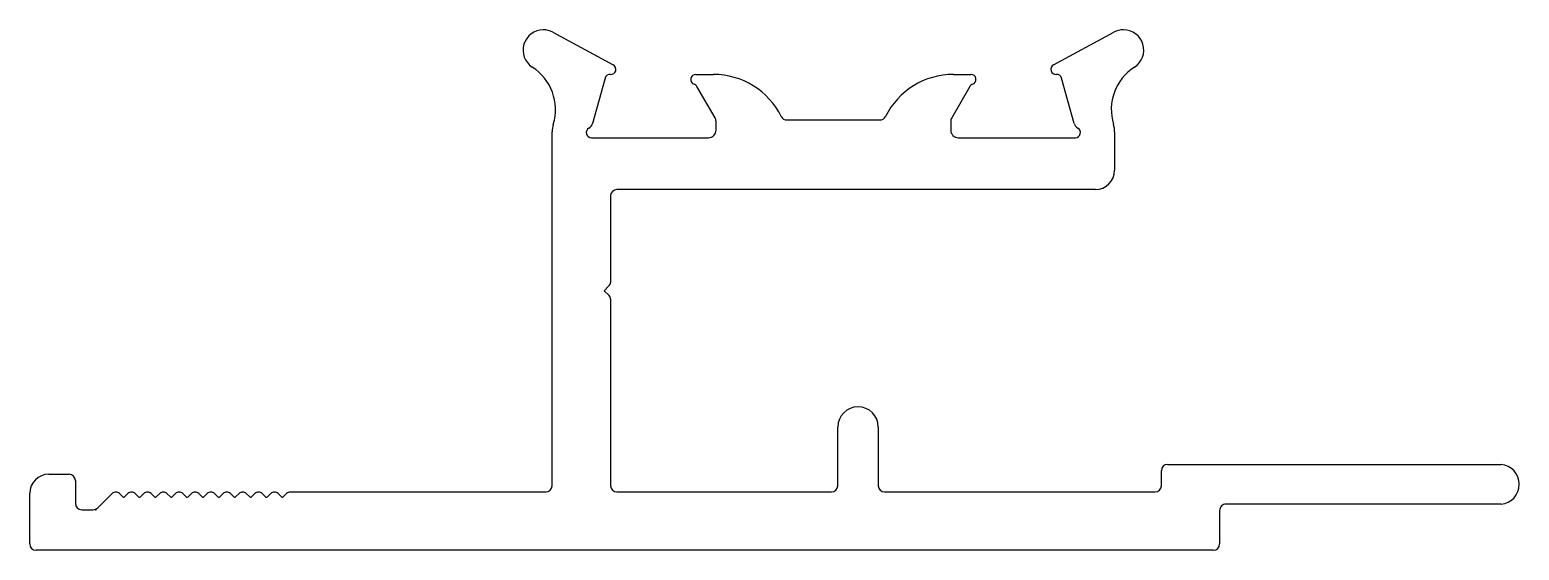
# Model space of a CAD drawing. Header units: inches. Extents: x -26.7 to 32.1, y 1.1 to 21.7.
import ezdxf

# ---------------------------------------------------------------- set-up
doc = ezdxf.new("R2010")
doc.units = ezdxf.units.IN
doc.header["$MEASUREMENT"] = 0
doc.layers.add('1', color=7, linetype='Continuous')
doc.layers.add('CLIP', color=7, linetype='Continuous')

msp = doc.modelspace()

# ---------------------------------------------------------------- linework, layer by layer
at = {"layer": '1', "color": 5, "linetype": 'Continuous'}
for centre, radius, start, end in [((15.396, 16.118), 0.762, 270, 360), ((6.023, 5.971), 0.8, 90, 180), ((6.023, 5.971), 0.8, 0, 90)]:
    msp.add_arc(centre, radius, start, end, dxfattribs=at)
at = {"layer": '1', "color": 5}
msp.add_point((-24.087, 2.706), dxfattribs=at)
at = {"layer": 'CLIP', "color": 5, "linetype": 'Continuous'}
for p, q in [((-6.032, 21.573), (-3.648, 20.282)), ((13.744, 20.282), (16.128, 21.573)), ((-3.969, 19.76), (-4.462, 17.966)), ((-0.387, 19.906), (0.306, 19.906)), ((0.373, 18.19), (-0.341, 19.427)), ((10.437, 19.427), (9.723, 18.19)), ((9.79, 19.906), (10.483, 19.906)), ((14.558, 17.966), (14.065, 19.76)), ((7.105, 18.244), (7.105, 18.244)), ((0.413, 17.706), (0.413, 18.04)), ((3.214, 18.106), (6.881, 18.106)), ((9.683, 18.04), (9.683, 17.706)), ((-6.062, 3.656), (-6.062, 17.637)), ((-4.513, 17.406), (0.113, 17.406)), ((9.983, 17.406), (14.609, 17.406)), ((16.158, 17.637), (16.158, 16.118)), ((15.396, 15.356), (-3.507, 15.356)), ((-3.757, 15.106), (-3.757, 11.69)), ((-3.817, 11.546), (-4.007, 11.356)), ((-4.007, 11.356), (-4.005, 11.356)), ((-4.005, 11.356), (-3.815, 11.165)), ((-3.755, 11.021), (-3.755, 3.656)), ((5.223, 3.656), (5.223, 5.971)), ((6.823, 5.971), (6.823, 3.656)), ((18.006, 3.656), (18.006, 4.246)), ((18.256, 4.496), (31.427, 4.496)), ((-25.947, 4.106), (-25.147, 4.106)), ((-24.897, 3.856), (-24.897, 2.956)), ((-26.697, 1.356), (-26.697, 3.356)), ((-24.014, 2.779), (-23.447, 3.346)), ((-23.159, 3.346), (-23.025, 3.212)), ((-22.954, 3.212), (-22.82, 3.346)), ((-22.533, 3.346), (-22.398, 3.212)), ((-22.327, 3.212), (-22.193, 3.346)), ((-21.906, 3.346), (-21.771, 3.212)), ((-21.701, 3.212), (-21.566, 3.346)), ((-21.279, 3.346), (-21.144, 3.212)), ((-21.074, 3.212), (-20.939, 3.346)), ((-20.652, 3.346), (-20.517, 3.212)), ((-20.447, 3.212), (-20.312, 3.346)), ((-20.025, 3.346), (-19.89, 3.212)), ((-19.82, 3.212), (-19.685, 3.346)), ((-19.398, 3.346), (-19.264, 3.212)), ((-19.193, 3.212), (-19.058, 3.346)), ((-18.771, 3.346), (-18.637, 3.212)), ((-18.566, 3.212), (-18.432, 3.346)), ((-18.144, 3.346), (-18.01, 3.212)), ((-17.939, 3.212), (-17.805, 3.346)), ((-17.517, 3.346), (-17.383, 3.212)), ((-17.312, 3.212), (-17.178, 3.346)), ((-16.89, 3.346), (-16.756, 3.212)), ((-16.685, 3.212), (-16.551, 3.346)), ((-16.407, 3.406), (-6.312, 3.406)), ((-3.505, 3.406), (1.13, 3.406)), ((1.13, 3.406), (4.973, 3.406)), ((7.073, 3.406), (17.756, 3.406)), ((-24.647, 2.706), (-24.191, 2.706)), ((20.306, 2.676), (20.306, 1.356)), ((31.427, 2.926), (20.556, 2.926)), ((20.056, 1.106), (-26.447, 1.106))]:
    msp.add_line(p, q, dxfattribs=at)
for centre, radius, start, end in [((-6.413, 20.869), 0.8, 90, 237.19384), ((-6.413, 20.869), 0.8, 61.56358, 90), ((16.509, 20.869), 0.8, 90, 118.43642), ((16.509, 20.869), 0.8, 302.80616, 90), ((-7.93, 18.516), 2, 342.97114, 57.19384), ((-3.744, 20.106), 0.2, 265.3109, 61.56358), ((13.839, 20.106), 0.2, 118.43642, 274.6891), ((18.026, 18.516), 2, 122.80616, 197.02886), ((-3.776, 19.707), 0.2, 85.3109, 164.64258), ((-0.387, 19.706), 0.2, 90, 251.40961), ((-0.514, 19.327), 0.2, 30.00002, 71.40961), ((0.306, 16.906), 3, 26.49733, 89.99995), ((9.79, 16.906), 3, 90.00005, 153.50267), ((10.61, 19.327), 0.2, 108.59039, 149.99998), ((10.483, 19.706), 0.2, 288.59039, 90), ((13.872, 19.707), 0.2, 15.35742, 94.6891), ((3.214, 18.356), 0.25, 206.49733, 270), ((6.881, 18.356), 0.25, 270, 333.50267), ((-5.062, 17.637), 1, 162.97114, 180), ((-4.513, 17.606), 0.2, 118.39898, 270), ((-4.751, 18.045), 0.3, 298.39898, 344.64258), ((0.113, 17.706), 0.3, 270, 0), ((0.113, 18.04), 0.3, 0, 30.00002), ((9.983, 18.04), 0.3, 149.99998, 180), ((9.983, 17.706), 0.3, 180, 270), ((14.847, 18.045), 0.3, 195.35742, 241.60102), ((14.609, 17.606), 0.2, 270, 61.60102), ((15.158, 17.637), 1, 0, 17.02886), ((-3.507, 15.106), 0.25, 90, 180), ((-3.96, 11.69), 0.203, 315, 0), ((-3.958, 11.021), 0.203, 0, 45), ((18.256, 4.246), 0.25, 90, 180), ((31.352, 3.711), 0.789, 0, 84.56333), ((-25.947, 3.356), 0.75, 90, 180), ((-25.147, 3.856), 0.25, 0, 90), ((-6.312, 3.656), 0.25, 270, 0), ((-3.505, 3.656), 0.25, 180, 270), ((4.973, 3.656), 0.25, 270, 0), ((7.073, 3.656), 0.25, 180, 270), ((17.756, 3.656), 0.25, 270, 0), ((31.352, 3.711), 0.789, 275.43667, 0), ((-24.647, 2.956), 0.25, 180, 270), ((-23.303, 3.202), 0.203, 90, 135), ((-23.303, 3.202), 0.203, 45, 90), ((-22.99, 3.247), 0.05, 224.99996, 315.00004), ((-22.676, 3.202), 0.203, 90, 135), ((-22.676, 3.202), 0.203, 45, 90), ((-22.363, 3.247), 0.05, 224.99996, 315.00004), ((-22.049, 3.202), 0.203, 90, 135), ((-22.049, 3.202), 0.203, 45, 90), ((-21.736, 3.247), 0.05, 224.99996, 315.00004), ((-21.422, 3.202), 0.203, 90, 135), ((-21.422, 3.202), 0.203, 45, 90), ((-21.109, 3.247), 0.05, 224.99996, 315.00004), ((-20.796, 3.202), 0.203, 90, 135), ((-20.796, 3.202), 0.203, 45, 90), ((-20.482, 3.247), 0.05, 224.99996, 315.00004), ((-20.169, 3.202), 0.203, 90, 135), ((-20.169, 3.202), 0.203, 45, 90), ((-19.855, 3.247), 0.05, 224.99996, 315.00004), ((-19.542, 3.202), 0.203, 90, 135), ((-19.542, 3.202), 0.203, 45, 90), ((-19.228, 3.247), 0.05, 224.99996, 315.00004), ((-18.915, 3.202), 0.203, 90, 135), ((-18.915, 3.202), 0.203, 45, 90), ((-18.601, 3.247), 0.05, 224.99996, 315.00004), ((-18.288, 3.202), 0.203, 90, 135), ((-18.288, 3.202), 0.203, 45, 90), ((-17.974, 3.247), 0.05, 224.99996, 315.00004), ((-17.661, 3.202), 0.203, 90, 135), ((-17.661, 3.202), 0.203, 45, 90), ((-17.347, 3.247), 0.05, 224.99996, 315.00004), ((-17.034, 3.202), 0.203, 90, 135), ((-17.034, 3.202), 0.203, 45, 90), ((-16.721, 3.247), 0.05, 224.99996, 315.00004), ((-16.407, 3.202), 0.203, 90, 135), ((-24.191, 2.956), 0.25, 270, 315), ((20.556, 2.676), 0.25, 89.99996, 180.00004), ((-26.447, 1.356), 0.25, 180, 270), ((20.056, 1.356), 0.25, 270, 0)]:
    msp.add_arc(centre, radius, start, end, dxfattribs=at)

doc.saveas('drawing.dxf')
